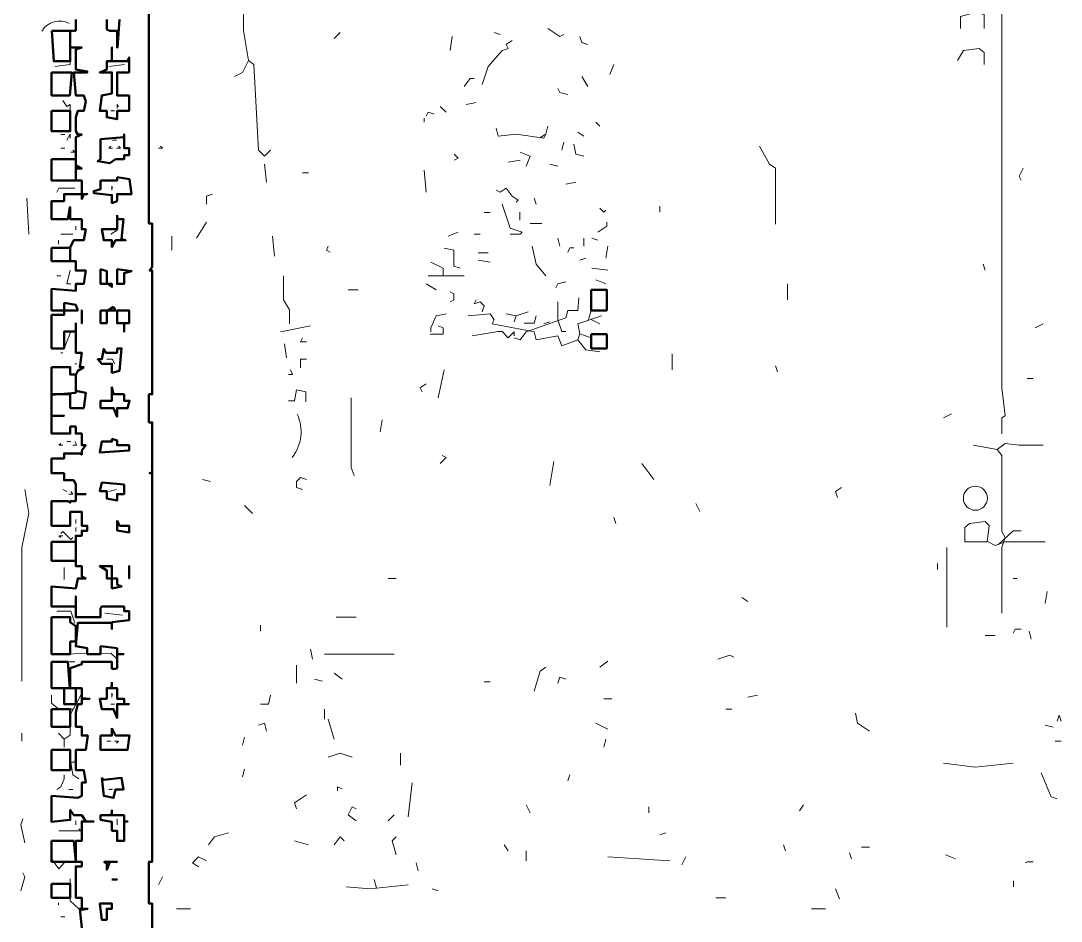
# Model space of a CAD drawing. Header units: metres. Extents: x 0.1 to 48.1, y 1.3 to 34.5.
# Drawn here: x 0.136 to 3.601, y 5.826 to 8.826 of the extents above; entities that cross this region are included whole.
import ezdxf

# ---------------------------------------------------------------- set-up
doc = ezdxf.new("R2010")
doc.units = ezdxf.units.M
for name, color, linetype, lineweight in [('P2D_GRAMMES', 7, 'Continuous', 18), ('P2D_MIKRA', 8, 'Continuous', 13), ('P2D_TOIXOI', 7, 'Continuous', 50), ('P2D_TOXA', 7, 'Continuous', 18)]:
    doc.layers.add(name, color=color, linetype=linetype, lineweight=lineweight)

msp = doc.modelspace()

# ---------------------------------------------------------------- linework, layer by layer
at = {"layer": 'P2D_GRAMMES'}
for p, q in [((1.891702, 8.474424), (1.885052, 8.447827)), ((1.885052, 8.447827), (1.86444, 8.436524)), ((0.156257, 8.235052), (0.162906, 8.115366)), ((1.492749, 7.975733), (1.612435, 7.975733)), ((2.035953, 7.861158), (2.026979, 7.830367)), ((2.035172, 7.831053), (2.064581, 7.816152)), ((0.302539, 7.790478), (0.280563, 7.734279)), ((1.998089, 7.782906), (1.99144, 7.762958)), ((3.307984, 7.411639), (3.387775, 7.397251)), ((3.220311, 7.07144), (3.220311, 6.805471)), ((0.315838, 6.690011), (0.292565, 6.690011)), ((1.379712, 6.71596), (1.14699, 6.71596)), ((0.29589, 6.265555), (0.309188, 6.265555)), ((2.091178, 6.040812), (2.297304, 6.027513)), ((1.31322, 5.96501), (1.321035, 5.936647)), ((0.269293, 5.951047), (0.282592, 5.951047)), ((0.269293, 5.841335), (0.282592, 5.841335))]:
    msp.add_line(p, q, dxfattribs=at)
for points in [[(3.402635, 9.312225), (3.402635, 7.603377), (3.414372, 7.510288), (3.402635, 7.503639), (3.402635, 7.450445)], [(0.877696, 8.93322), (0.877696, 8.793586), (0.894319, 8.693848), (0.912487, 8.68055), (0.927565, 8.394634), (0.947513, 8.374686), (0.967461, 8.394634)], [(0.894319, 8.693848), (0.874372, 8.653953), (0.847775, 8.640654)], [(0.275942, 8.560864), (0.289241, 8.540916), (0.300982, 8.547565), (0.300982, 8.467775)], [(1.718822, 8.467775), (1.725471, 8.441178), (1.785314, 8.447827), (1.878403, 8.434529), (1.885052, 8.447827)], [(2.596518, 8.407932), (2.629764, 8.348089), (2.649645, 8.334791), (2.649645, 8.148613)], [(1.838508, 8.075471), (1.851806, 8.015628), (1.885052, 7.975733), (1.885052, 7.975733)], [(1.501891, 8.022277), (1.54224, 8.00233), (1.54224, 7.975733)], [(1.994327, 7.902592), (1.99144, 7.861158), (1.958194, 7.861158), (1.951545, 7.836099), (1.81856, 7.789555), (1.798613, 7.762958), (1.778665, 7.769607)], [(1.924948, 7.889293), (1.924948, 7.82945), (1.938246, 7.790478)], [(1.99144, 7.762958), (1.938246, 7.74301), (1.924948, 7.776257), (1.851806, 7.762958), (1.845157, 7.789555), (1.705524, 7.816152), (1.712173, 7.82945), (1.698874, 7.849398), (1.625733, 7.842749)], [(2.069496, 7.842749), (1.99144, 7.816152), (1.998089, 7.782906), (2.035953, 7.769607), (2.035953, 7.736361)], [(1.938246, 7.790478), (1.951545, 7.790478), (1.938246, 7.790478)], [(1.99144, 7.762958), (2.018037, 7.729712), (2.064581, 7.723063), (2.064581, 7.723063)], [(0.275942, 7.720058), (0.269293, 7.720058), (0.275942, 7.720058)], [(0.315838, 7.683206), (0.322487, 7.683206), (0.315838, 7.683206)], [(1.235804, 7.570131), (1.235804, 7.337408), (1.246728, 7.310812)], [(3.387775, 7.397251), (3.414372, 7.417199), (3.460916, 7.411639), (3.540707, 7.411639)], [(3.387775, 7.397251), (3.402635, 7.377304), (3.402635, 7.124634), (3.414372, 7.104686), (3.402635, 7.07144), (3.402635, 6.852016)], [(0.149607, 7.264267), (0.162906, 7.184476), (0.140036, 7.07144), (0.140036, 6.625942)], [(3.467565, 7.127231), (3.440969, 7.127231), (3.39281, 7.082432)], [(3.354643, 7.091373), (3.381126, 7.078089), (3.414372, 7.090447), (3.547356, 7.090447)], [(0.249346, 6.71596), (0.435524, 6.719031), (0.456871, 6.699084), (0.456871, 6.679136)], [(0.339173, 6.586047), (0.300982, 6.512906), (0.300982, 6.446414), (0.280563, 6.433115), (0.280563, 6.419817)], [(0.280563, 6.433115), (0.261368, 6.453063), (0.268013, 6.446158)], [(0.280563, 6.419817), (0.280563, 6.406518), (0.280563, 6.419817)], [(0.31925, 6.386571), (0.315838, 6.356467), (0.302539, 6.356467), (0.309188, 6.313429), (0.329136, 6.300131), (0.329136, 6.300131)], [(3.208246, 6.353325), (3.314634, 6.340026), (3.440969, 6.353325)], [(0.280563, 6.300131), (0.280563, 6.313429), (0.280563, 6.300131)], [(0.280563, 6.300131), (0.269293, 6.273534), (0.255995, 6.265555), (0.269293, 6.273534)], [(0.238792, 6.034162), (0.262644, 6.000916), (0.280563, 6.020864), (0.273952, 6.013504)], [(0.300982, 5.96767), (0.300982, 5.894529), (0.329136, 5.867932), (0.329136, 5.867932)], [(1.426257, 5.947723), (1.299921, 5.934424), (1.220131, 5.941073)], [(0.261368, 5.88123), (0.261368, 5.88788), (0.261368, 5.88123)]]:
    msp.add_lwpolyline(points, dxfattribs=at)
msp.add_lwpolyline([(3.354529, 7.090447), (3.361178, 7.144581), (3.34788, 7.15788), (3.294686, 7.15123), (3.280002, 7.137932), (3.280002, 7.090447)], close=True, dxfattribs=at)
at = {"layer": 'P2D_MIKRA'}
for p, q in [((1.200183, 8.786937), (1.180236, 8.76699)), ((1.572539, 8.773639), (1.56589, 8.727094)), ((1.712173, 8.786937), (1.73212, 8.780288)), ((0.482068, 8.68055), (0.428874, 8.673901)), ((2.111126, 8.68055), (2.097827, 8.647304)), ((2.004738, 8.640654), (2.024686, 8.607408)), ((1.532644, 8.540916), (1.552592, 8.520969)), ((1.65233, 8.554215), (1.619084, 8.547565)), ((1.479513, 8.501021), (1.479513, 8.487723)), ((2.051283, 8.487723), (2.064581, 8.474424)), ((1.99144, 8.454476), (2.011387, 8.441178)), ((0.269293, 8.447415), (0.282592, 8.447415)), ((0.442173, 8.428263), (0.455471, 8.428263)), ((1.944895, 8.42123), (1.938246, 8.394634)), ((0.269293, 8.401948), (0.282592, 8.401948)), ((1.798613, 8.361387), (1.758717, 8.354738)), ((0.947513, 8.348089), (0.954162, 8.288246)), ((1.073848, 8.319137), (1.093796, 8.319137)), ((1.47945, 8.328141), (1.486099, 8.255)), ((1.898351, 8.348089), (1.924948, 8.34144)), ((1.984791, 8.288246), (1.951545, 8.281597)), ((1.845157, 8.235052), (1.851806, 8.215105)), ((1.678927, 8.187699), (1.698874, 8.187699)), ((1.79753, 8.188508), (1.79753, 8.161911)), ((2.264216, 8.208455), (2.264216, 8.188508)), ((0.31925, 8.141963), (0.31925, 8.128665)), ((0.754686, 8.155262), (0.72144, 8.102068)), ((1.831859, 8.150512), (1.871754, 8.150512)), ((0.269293, 8.115144), (0.309188, 8.115144)), ((0.639623, 8.108717), (0.639623, 8.062173)), ((0.97411, 8.108717), (0.980759, 8.042225)), ((1.592487, 8.122016), (1.559241, 8.108717)), ((1.645681, 8.115144), (1.665628, 8.115144)), ((1.924948, 8.102068), (1.931597, 8.075471)), ((2.011116, 8.102068), (2.011116, 8.075471)), ((2.037984, 8.102068), (2.057932, 8.095419)), ((2.091178, 8.075471), (2.084529, 8.035576)), ((1.658979, 8.052779), (1.692225, 8.052779)), ((1.658979, 8.028927), (1.698874, 8.022277)), ((2.018037, 8.035576), (1.998089, 8.028927)), ((3.34123, 8.015628), (3.34788, 7.995681)), ((2.037984, 8.00233), (2.091178, 7.995681)), ((1.486099, 7.949136), (1.519346, 7.929188)), ((2.051283, 7.962435), (2.084529, 7.949136)), ((2.689607, 7.949136), (2.689607, 7.895942)), ((1.22678, 7.929962), (1.260026, 7.929962)), ((1.752068, 7.849398), (1.785314, 7.842749)), ((1.785314, 7.842749), (1.778665, 7.822801)), ((1.825209, 7.856047), (1.785314, 7.842749)), ((1.100445, 7.809503), (1.000707, 7.789555)), ((1.898351, 7.822801), (1.878403, 7.816152)), ((3.540707, 7.816152), (3.51411, 7.802853)), ((1.014005, 7.74966), (1.020654, 7.703115)), ((2.305487, 7.716414), (2.305487, 7.66322)), ((1.545942, 7.66322), (1.525995, 7.570131)), ((2.649712, 7.676518), (2.656361, 7.656571)), ((3.487513, 7.634296), (3.507461, 7.634296)), ((1.339817, 7.49699), (1.333168, 7.457094)), ((3.234843, 7.516937), (3.208246, 7.503639)), ((0.289241, 7.42437), (0.302539, 7.42437)), ((1.911649, 7.357356), (1.898351, 7.277565)), ((2.204215, 7.350707), (2.24411, 7.297513)), ((0.741387, 7.297513), (0.767984, 7.290864)), ((0.275942, 7.264267), (0.289241, 7.257618)), ((0.455471, 7.264267), (0.428874, 7.257618)), ((0.881021, 7.211073), (0.907618, 7.184476)), ((2.383743, 7.217723), (2.397042, 7.191126)), ((2.111126, 7.171178), (2.117775, 7.15123)), ((0.31925, 7.137932), (0.31925, 7.124634)), ((3.18861, 7.018246), (3.18861, 6.998298)), ((0.280563, 6.991649), (0.280563, 6.978351)), ((1.359764, 6.968529), (1.386361, 6.968529)), ((3.440969, 6.968529), (3.454267, 6.968529)), ((2.536675, 6.905209), (2.556623, 6.891911)), ((3.554005, 6.925157), (3.547356, 6.885262)), ((0.415576, 6.852016), (0.475419, 6.845366)), ((1.186885, 6.839258), (1.253377, 6.839258)), ((0.934343, 6.81212), (0.934343, 6.792173)), ((3.494162, 6.792173), (3.500812, 6.765576)), ((3.34788, 6.778637), (3.381126, 6.778637)), ((1.100445, 6.73233), (1.107094, 6.699084)), ((2.091178, 6.692435), (2.064581, 6.672487)), ((1.053901, 6.679136), (1.053901, 6.619293)), ((1.180236, 6.652539), (1.206832, 6.632592)), ((1.113743, 6.632592), (1.14034, 6.625942)), ((1.678927, 6.623525), (1.698874, 6.623525)), ((0.435524, 6.549846), (0.448822, 6.549846)), ((2.07788, 6.567206), (2.104476, 6.567206)), ((2.589869, 6.579398), (2.556623, 6.572749)), ((1.147796, 6.532853), (1.147796, 6.499607)), ((2.483482, 6.533272), (2.503429, 6.533272)), ((1.160288, 6.499607), (1.180236, 6.433115)), ((2.051283, 6.486309), (2.091178, 6.466361)), ((3.547356, 6.47966), (3.573953, 6.47301)), ((0.140036, 6.453063), (0.140036, 6.426466)), ((0.881021, 6.439764), (0.874372, 6.413168)), ((2.084529, 6.433115), (2.07788, 6.406518)), ((3.580602, 6.425882), (3.60055, 6.425882)), ((1.400214, 6.386571), (1.400214, 6.346675)), ((0.881021, 6.333377), (0.874372, 6.30678)), ((1.964843, 6.313429), (1.958194, 6.293482)), ((1.439555, 6.286832), (1.426257, 6.173796)), ((1.81856, 6.213691), (1.831859, 6.187094)), ((2.227185, 6.207042), (2.227185, 6.187094)), ((2.742801, 6.213691), (2.729503, 6.193743)), ((0.456871, 6.167147), (0.456871, 6.147199)), ((1.379712, 6.180445), (1.359764, 6.160497)), ((2.284005, 6.120602), (2.264058, 6.113953)), ((1.047251, 6.094005), (1.093796, 6.080707)), ((1.745419, 6.080707), (1.758717, 6.060759)), ((2.676309, 6.080707), (2.682958, 6.060759)), ((2.935628, 6.073226), (2.962225, 6.073226)), ((1.819459, 6.060759), (1.819459, 6.027513)), ((2.350497, 6.040812), (2.337199, 6.014215)), ((2.895733, 6.05411), (2.902382, 6.034162)), ((3.214895, 6.047461), (3.248141, 6.034162)), ((1.452853, 6.020864), (1.459503, 5.994267)), ((0.608403, 5.974319), (0.595105, 5.947723)), ((3.442259, 5.961021), (3.442259, 5.941073)), ((1.506047, 5.934424), (1.525995, 5.927775)), ((2.849188, 5.934424), (2.862487, 5.901178)), ((2.450236, 5.904417), (2.483482, 5.904417)), ((0.654948, 5.867666), (0.701492, 5.867666)), ((2.769398, 5.867666), (2.815942, 5.867666))]:
    msp.add_line(p, q, dxfattribs=at)
for points in [[(3.26496, 8.800236), (3.26496, 8.840131), (3.314634, 8.853429), (3.343968, 8.84678), (3.343968, 8.800236)], [(1.891702, 8.800236), (1.931597, 8.773639), (1.944895, 8.780288)], [(1.998089, 8.773639), (2.004738, 8.753691), (2.024686, 8.747042)], [(1.772016, 8.76034), (1.752068, 8.747042), (1.758717, 8.733743), (1.73877, 8.727094), (1.692225, 8.673901), (1.672277, 8.614058)], [(3.343968, 8.68055), (3.343968, 8.720445), (3.327932, 8.733743), (3.274738, 8.727094), (3.254791, 8.693848)], [(0.300982, 8.720445), (0.300982, 8.68055), (0.249346, 8.673901)], [(1.645681, 8.634005), (1.632382, 8.634005), (1.612435, 8.607408)], [(1.924948, 8.600759), (1.931597, 8.587461), (1.958194, 8.580812)], [(0.442173, 8.527618), (0.435524, 8.525706), (0.448822, 8.525706)], [(0.46212, 8.540916), (0.456871, 8.547565), (0.456871, 8.534267)], [(1.512696, 8.514319), (1.492749, 8.520969), (1.486099, 8.50767)], [(0.289241, 8.42788), (0.300982, 8.447827), (0.300982, 8.434529)], [(0.309188, 8.394634), (0.315838, 8.387984), (0.302539, 8.387984)], [(0.435524, 8.407932), (0.428874, 8.401948), (0.442173, 8.401948)], [(0.46212, 8.407932), (0.46877, 8.401948), (0.455471, 8.401948)], [(0.601754, 8.407932), (0.608403, 8.401948), (0.595105, 8.401948)], [(1.798613, 8.387984), (1.831859, 8.374686), (1.81856, 8.34144)], [(1.978141, 8.414581), (1.984791, 8.381335), (2.011387, 8.374686)], [(1.579188, 8.381335), (1.592487, 8.368037), (1.579188, 8.361387)], [(3.474215, 8.334791), (3.460916, 8.308194), (3.467565, 8.294895)], [(0.315838, 8.26883), (0.262644, 8.26883), (0.255995, 8.255)], [(0.442173, 8.268298), (0.439829, 8.274948), (0.439829, 8.261649)], [(0.774634, 8.248351), (0.754728, 8.241702), (0.754728, 8.215105)], [(1.718822, 8.261649), (1.73212, 8.255), (1.752068, 8.268298), (1.772016, 8.241702), (1.791963, 8.228403), (1.785314, 8.221754)], [(1.73877, 8.215105), (1.765366, 8.135314), (1.805262, 8.122016), (1.798613, 8.115144), (1.765366, 8.115144)], [(2.064581, 8.201806), (2.07788, 8.188508), (2.084529, 8.195157)], [(0.456871, 8.155262), (0.456871, 8.128665), (0.435524, 8.115366)], [(2.087503, 8.155262), (2.087503, 8.141963), (2.057932, 8.122016)], [(0.261368, 8.095419), (0.261368, 8.08212), (0.261368, 8.095419)], [(1.160288, 8.075471), (1.153639, 8.062173), (1.166937, 8.055524)], [(1.545942, 8.068822), (1.578634, 8.062173), (1.578634, 8.008979), (1.599136, 8.00233)], [(1.978141, 8.06931), (1.964843, 8.06931), (1.958194, 8.055524)], [(0.269293, 7.975733), (0.255995, 7.975733), (0.269293, 7.975733)], [(0.300982, 7.995681), (0.289241, 7.949621), (0.302539, 7.949621)], [(1.010499, 7.975733), (1.010499, 7.895942), (1.03074, 7.862696), (1.03074, 7.816152)], [(1.951545, 7.955785), (1.924948, 7.949136), (1.918298, 7.935838)], [(1.56589, 7.922539), (1.578634, 7.91589), (1.578634, 7.895942), (1.56589, 7.889293)], [(1.65233, 7.895942), (1.645681, 7.883491), (1.665628, 7.889293), (1.678927, 7.875995), (1.672277, 7.856047)], [(1.552592, 7.849398), (1.519346, 7.842749), (1.501891, 7.802853), (1.501891, 7.789555)], [(1.851806, 7.842749), (1.845157, 7.81828), (1.811911, 7.81828)], [(1.525995, 7.809503), (1.54224, 7.802853), (1.54224, 7.781613), (1.499398, 7.781613)], [(1.073848, 7.769607), (1.067199, 7.756309), (1.087147, 7.756309)], [(1.639031, 7.776257), (1.725471, 7.790478), (1.73877, 7.790478), (1.758717, 7.769607), (1.779577, 7.789555), (1.779577, 7.776257)], [(0.422225, 7.698228), (0.442173, 7.698228), (0.448822, 7.683168)], [(1.087147, 7.698228), (1.067199, 7.698228), (1.067199, 7.669869)], [(1.033953, 7.66322), (1.040602, 7.647528), (1.027304, 7.647528)], [(1.027304, 7.560245), (1.047251, 7.560245), (1.053901, 7.596728), (1.085418, 7.590079), (1.085418, 7.556832)], [(1.486099, 7.616675), (1.466152, 7.603377), (1.472801, 7.590079)], [(0.269293, 7.417199), (0.262644, 7.411639), (0.275942, 7.411639)], [(0.315838, 7.423848), (0.322487, 7.411639), (0.309188, 7.411639)], [(1.539293, 7.377304), (1.552592, 7.370654), (1.532644, 7.350707)], [(1.087147, 7.297513), (1.067199, 7.304162), (1.053901, 7.290864), (1.053901, 7.270916), (1.073848, 7.264267)], [(0.302539, 7.257618), (0.309188, 7.249098), (0.29589, 7.249098)], [(2.869136, 7.270916), (2.849188, 7.257618), (2.855838, 7.23767)], [(0.31925, 7.15123), (0.31925, 7.164529), (0.31925, 7.15123)], [(0.269293, 7.104686), (0.262644, 7.110178), (0.275942, 7.110178)], [(0.269293, 7.117984), (0.275942, 7.124634), (0.302539, 7.098037), (0.309188, 7.104686)], [(0.280563, 6.991649), (0.280563, 7.004948), (0.280563, 6.991649)], [(0.280563, 6.978351), (0.280563, 6.965052), (0.280563, 6.978351)], [(0.255995, 6.859662), (0.302539, 6.859662), (0.315838, 6.81877)], [(3.467565, 6.799653), (3.447618, 6.799653), (3.440969, 6.785524)], [(2.510079, 6.705733), (2.49678, 6.712382), (2.456885, 6.699084)], [(1.885052, 6.672487), (1.865105, 6.659188), (1.845157, 6.592696)], [(1.951545, 6.632592), (1.931597, 6.639241), (1.924948, 6.619293)], [(0.442173, 6.579398), (0.439829, 6.586047), (0.439829, 6.572749)], [(0.238792, 6.579398), (0.238792, 6.552801), (0.262644, 6.533272), (0.309188, 6.533272)], [(0.967461, 6.579398), (0.960812, 6.549846), (0.934215, 6.549846)], [(2.915681, 6.519555), (2.92233, 6.486309), (2.962225, 6.459712)], [(3.587251, 6.492958), (3.593901, 6.512906), (3.60055, 6.492958)], [(0.927565, 6.47966), (0.947513, 6.486309), (0.954162, 6.459712)], [(0.435524, 6.425882), (0.422225, 6.425882), (0.435524, 6.425882)], [(0.455471, 6.419817), (0.46212, 6.425882), (0.448822, 6.425882)], [(1.160288, 6.373272), (1.200183, 6.386571), (1.240079, 6.373272)], [(3.534058, 6.320079), (3.567304, 6.240288), (3.587251, 6.233639)], [(1.206832, 6.266885), (1.190777, 6.273534), (1.190777, 6.260236)], [(0.435524, 6.266885), (0.442173, 6.265555), (0.428874, 6.265555)], [(1.087147, 6.246937), (1.047251, 6.22034), (1.053901, 6.200393)], [(1.253377, 6.200393), (1.240079, 6.207042), (1.22678, 6.180445), (1.253377, 6.160497)], [(0.142958, 6.167147), (0.136309, 6.147199), (0.149607, 6.087356)], [(0.262644, 6.127418), (0.315838, 6.127418), (0.335785, 6.127251), (0.329136, 6.133901)], [(0.31925, 6.147199), (0.31925, 6.160497), (0.31925, 6.147199)], [(0.827827, 6.120602), (0.781283, 6.107304), (0.761335, 6.080707)], [(1.213482, 6.094005), (1.200183, 6.107304), (1.180236, 6.080707)], [(1.386361, 6.107304), (1.373063, 6.094005), (1.386361, 6.047461)], [(0.754686, 6.027513), (0.728089, 6.040812), (0.708141, 6.020864), (0.728089, 6.007565)], [(3.507461, 6.024671), (3.487513, 6.024671), (3.480864, 6.020864)], [(0.142958, 5.987618), (0.149607, 5.974319), (0.136309, 5.927775)]]:
    msp.add_lwpolyline(points, dxfattribs=at)
at = {"layer": 'P2D_TOIXOI'}
for points in [[(0.574038, 5.665131), (0.574038, 5.885294), (0.56305, 5.885294), (0.56305, 6.024671), (0.574038, 6.024671), (0.574038, 6.093667), (0.574038, 6.093667), (0.574038, 7.169311), (0.574038, 7.169311), (0.574038, 7.318723), (0.565183, 7.318723), (0.574038, 7.320785), (0.574038, 7.487791), (0.56305, 7.487791), (0.56305, 7.582023), (0.574038, 7.582023), (0.574038, 7.993686), (0.565183, 7.993686), (0.574038, 8.005654), (0.574038, 8.150512), (0.56305, 8.150512), (0.56305, 9.009686)], [(0.31925, 8.830683), (0.31925, 8.792921), (0.300982, 8.792921), (0.300982, 8.737068), (0.33911, 8.737068), (0.31925, 8.730419), (0.31925, 8.663927), (0.357279, 8.657277), (0.357279, 8.654175), (0.312513, 8.654175), (0.319162, 8.577487), (0.345759, 8.577487), (0.352408, 8.557539), (0.345759, 8.525706), (0.325812, 8.525706), (0.31925, 8.504346), (0.31925, 8.457801), (0.325812, 8.447415), (0.33911, 8.447415), (0.31925, 8.437853), (0.31925, 8.344764), (0.33911, 8.334126), (0.31925, 8.334126), (0.31925, 8.293547), (0.339173, 8.293547), (0.339173, 8.248507), (0.280563, 8.248507), (0.280563, 8.225079), (0.238792, 8.225079), (0.238792, 8.164994), (0.292565, 8.164994), (0.299215, 8.204665), (0.300982, 8.204665), (0.300982, 8.164994), (0.31925, 8.164994), (0.31925, 8.164994), (0.339173, 8.164994), (0.339173, 8.131633), (0.352408, 8.131633), (0.345759, 8.094609), (0.312513, 8.094609), (0.300982, 8.072147), (0.300982, 8.025602), (0.31925, 8.025602), (0.31925, 7.993686), (0.352408, 7.993686), (0.345759, 7.949621), (0.31925, 7.949621), (0.31925, 7.925864), (0.238792, 7.932513), (0.238792, 7.861158), (0.280563, 7.861158), (0.280563, 7.846073), (0.238792, 7.846073), (0.238792, 7.734279), (0.280563, 7.734279), (0.280563, 7.790478), (0.31925, 7.790478), (0.31925, 7.720058), (0.33911, 7.720058), (0.332461, 7.672455), (0.345759, 7.672455), (0.325812, 7.659895), (0.31925, 7.646597), (0.31925, 7.593403), (0.352408, 7.586754), (0.345759, 7.535777), (0.31925, 7.535777), (0.31925, 7.535777), (0.300982, 7.535777), (0.300982, 7.582023), (0.238792, 7.582023), (0.238792, 7.510288), (0.280563, 7.510288), (0.280563, 7.510288), (0.238792, 7.510288), (0.238792, 7.450568), (0.300982, 7.450568), (0.300982, 7.474208), (0.31925, 7.474208), (0.31925, 7.450568), (0.339173, 7.450568), (0.339173, 7.411639), (0.352408, 7.411639), (0.339173, 7.393927), (0.339173, 7.380628), (0.332461, 7.384488), (0.280563, 7.384488), (0.280563, 7.368258), (0.238792, 7.368258), (0.238792, 7.318723), (0.280563, 7.318723), (0.280563, 7.295173), (0.312513, 7.295173), (0.31925, 7.28089), (0.31925, 7.249098), (0.352408, 7.249098), (0.345759, 7.249098), (0.31925, 7.249098), (0.31925, 7.225841), (0.300982, 7.225841), (0.300982, 7.221047), (0.292565, 7.225841), (0.238792, 7.225841), (0.238792, 7.143732), (0.300982, 7.143732), (0.300982, 7.190122), (0.339173, 7.190122), (0.339173, 7.143732), (0.357279, 7.143732), (0.357279, 7.127231), (0.339173, 7.127231), (0.339173, 7.110178), (0.31925, 7.110178), (0.31925, 7.009283), (0.339173, 7.009283), (0.339173, 6.975026), (0.352408, 6.968529), (0.325812, 6.968529), (0.319162, 6.935131), (0.238792, 6.94178), (0.238792, 6.874683), (0.280563, 6.874683), (0.280563, 6.874683), (0.31925, 6.874683), (0.31925, 6.908534), (0.31925, 6.908534), (0.31925, 6.839258), (0.40204, 6.839258), (0.40204, 6.868639), (0.405602, 6.874683), (0.479938, 6.874683), (0.479938, 6.859662), (0.496817, 6.859662), (0.496817, 6.828743), (0.439829, 6.822094), (0.439829, 6.799653), (0.439829, 6.799653), (0.439829, 6.820232), (0.325812, 6.820232), (0.319162, 6.742304), (0.357279, 6.735654), (0.357279, 6.71596), (0.40204, 6.71596), (0.40204, 6.742304), (0.456871, 6.735654), (0.456871, 6.715707), (0.478743, 6.71596), (0.456871, 6.71596), (0.456871, 6.669162), (0.452147, 6.667339), (0.439829, 6.667339), (0.439829, 6.690011), (0.339173, 6.690011), (0.339173, 6.682461), (0.300982, 6.669162), (0.300982, 6.602838), (0.339173, 6.602838), (0.339173, 6.567206), (0.365707, 6.567206), (0.339173, 6.569424), (0.339173, 6.549846), (0.325812, 6.549846), (0.31925, 6.52288), (0.31925, 6.474119), (0.339173, 6.474119), (0.339173, 6.444449), (0.359058, 6.444449), (0.352408, 6.396988), (0.31925, 6.396988), (0.31925, 6.330052), (0.345759, 6.330052), (0.352408, 6.288116), (0.339173, 6.288116), (0.339173, 6.243613), (0.325812, 6.236963), (0.238792, 6.243613), (0.238792, 6.157173), (0.300982, 6.163822), (0.300982, 6.197068), (0.312513, 6.179055), (0.33911, 6.179055), (0.352408, 6.158679), (0.379005, 6.158679), (0.379005, 6.158679), (0.339173, 6.158679), (0.339173, 6.093667), (0.31925, 6.093667), (0.31925, 6.024671), (0.339173, 6.024671), (0.339173, 6.00906), (0.31925, 6.00906), (0.31925, 5.904417), (0.339173, 5.904417), (0.339173, 5.864607), (0.359058, 5.867666), (0.332461, 5.867666), (0.33911, 5.804708)], [(0.465445, 8.830157), (0.458796, 8.737068), (0.456871, 8.737068), (0.456871, 8.792921), (0.432199, 8.792921), (0.422624, 8.796911), (0.422624, 8.830683)]]:
    msp.add_lwpolyline(points, dxfattribs=at)
for points in [[(0.239372, 8.792921), (0.246021, 8.691167), (0.300982, 8.691167), (0.300982, 8.792921)], [(0.439829, 8.737068), (0.439829, 8.737068), (0.439829, 8.691167), (0.492042, 8.691167), (0.496817, 8.703822), (0.496817, 8.654175), (0.456871, 8.654175), (0.456871, 8.654175), (0.456871, 8.654175), (0.456871, 8.577487), (0.496817, 8.577487), (0.496817, 8.525706), (0.496817, 8.525706), (0.496817, 8.525706), (0.456871, 8.525706), (0.456871, 8.497696), (0.422624, 8.504346), (0.422624, 8.525706), (0.398953, 8.525706), (0.405602, 8.577487), (0.439829, 8.584136), (0.439829, 8.654175), (0.398953, 8.654175), (0.422624, 8.663927), (0.422624, 8.691167), (0.439829, 8.691167)], [(0.238792, 8.654175), (0.238792, 8.577487), (0.299215, 8.577487), (0.305864, 8.654175)], [(0.238792, 8.525706), (0.238792, 8.457801), (0.300982, 8.457801), (0.300982, 8.525706)], [(0.479938, 8.447415), (0.479938, 8.447415), (0.479938, 8.401948), (0.496817, 8.401948), (0.496817, 8.37801), (0.479938, 8.37801), (0.479938, 8.364712), (0.452147, 8.364712), (0.432199, 8.351414), (0.392304, 8.358063), (0.40204, 8.364712), (0.40204, 8.431204), (0.479938, 8.437853)], [(0.238792, 8.364712), (0.238792, 8.293547), (0.31925, 8.293547), (0.31925, 8.364712)], [(0.456871, 8.304869), (0.498691, 8.29822), (0.50534, 8.248507), (0.456871, 8.248507), (0.456871, 8.225079), (0.439829, 8.218429), (0.439829, 8.245026), (0.379005, 8.251675), (0.379005, 8.258325), (0.40204, 8.264974), (0.40204, 8.293547), (0.456871, 8.293547)], [(0.339173, 8.248507), (0.357279, 8.248507), (0.357279, 8.248507), (0.345759, 8.248507), (0.339173, 8.231728)], [(0.456871, 8.178534), (0.458796, 8.164994), (0.478743, 8.164994), (0.472094, 8.098743), (0.485393, 8.094609), (0.452147, 8.094609), (0.439829, 8.072147), (0.439829, 8.094609), (0.412251, 8.094609), (0.405602, 8.131633), (0.456871, 8.131633)], [(0.238792, 8.06931), (0.238792, 8.025602), (0.300982, 8.025602), (0.300982, 8.06931)], [(0.40204, 7.999005), (0.422624, 7.992356), (0.422624, 7.949621), (0.40204, 7.949621)], [(0.456871, 7.999005), (0.50534, 7.992356), (0.479938, 7.985707), (0.479938, 7.949621), (0.456871, 7.949621)], [(0.42555, 7.949621), (0.439829, 7.949621), (0.439829, 7.939162)], [(2.035953, 7.929962), (2.035953, 7.861158), (2.087503, 7.861158), (2.087503, 7.929962)], [(0.280563, 7.885969), (0.319162, 7.879319), (0.325812, 7.861158), (0.280563, 7.861158)], [(0.445497, 7.87267), (0.452147, 7.861158), (0.42555, 7.861158)], [(0.339173, 7.861158), (0.339173, 7.861158), (0.339173, 7.81828), (0.339173, 7.81828)], [(0.40204, 7.861158), (0.422624, 7.861158), (0.422624, 7.81828), (0.40204, 7.81828)], [(0.456871, 7.861158), (0.496817, 7.861158), (0.496817, 7.81828), (0.479938, 7.81828), (0.479938, 7.790478), (0.479938, 7.790478), (0.479938, 7.81828), (0.456871, 7.81828)], [(0.31925, 7.81828), (0.31925, 7.81828), (0.31925, 7.790478), (0.31925, 7.790478)], [(2.035953, 7.781613), (2.035953, 7.734279), (2.087503, 7.734279), (2.087503, 7.781613)], [(0.456871, 7.734279), (0.472094, 7.734279), (0.465445, 7.659895), (0.439829, 7.653246), (0.439829, 7.683206), (0.405602, 7.683206), (0.392304, 7.698228), (0.405602, 7.698228), (0.412251, 7.733037), (0.418901, 7.720058), (0.456871, 7.720058)], [(0.238792, 7.672455), (0.238792, 7.580105), (0.31925, 7.586754), (0.31925, 7.647528), (0.300982, 7.647528), (0.300982, 7.672455)], [(0.439829, 7.606702), (0.445497, 7.582023), (0.479938, 7.582023), (0.479938, 7.560245), (0.498691, 7.560245), (0.492042, 7.535777), (0.456871, 7.535777), (0.456871, 7.506963), (0.445497, 7.535777), (0.40204, 7.535777), (0.40204, 7.560245), (0.439829, 7.560245)], [(0.439829, 7.433822), (0.456871, 7.427173), (0.456871, 7.411639), (0.496817, 7.411639), (0.496817, 7.393927), (0.398953, 7.387277), (0.405602, 7.42437), (0.439829, 7.42437)], [(0.405602, 7.287539), (0.479938, 7.28089), (0.479938, 7.249098), (0.456871, 7.249098), (0.456871, 7.227696), (0.422624, 7.234346), (0.422624, 7.259478), (0.398953, 7.259478)], [(0.456871, 7.161204), (0.465445, 7.143732), (0.496817, 7.143732), (0.496817, 7.121309), (0.456871, 7.127958)], [(0.238792, 7.090447), (0.238792, 7.027247), (0.31925, 7.027247), (0.31925, 7.090447)], [(0.422624, 7.009283), (0.439829, 7.009283), (0.439829, 6.968529), (0.456871, 6.968529), (0.456871, 6.948429), (0.472094, 6.94178), (0.439829, 6.935131), (0.439829, 6.968529), (0.422624, 6.968529), (0.422624, 6.994974), (0.398953, 7.009283), (0.422624, 7.009283)], [(0.496817, 7.009283), (0.496817, 7.009283), (0.496817, 6.968529), (0.496817, 6.968529)], [(0.238792, 6.839258), (0.238792, 6.71596), (0.300982, 6.71596), (0.300982, 6.758129), (0.31925, 6.758129), (0.31925, 6.808796), (0.300982, 6.822094), (0.300982, 6.839258)], [(0.238792, 6.690011), (0.238792, 6.602838), (0.299215, 6.602838), (0.292565, 6.690011)], [(0.439829, 6.622618), (0.438848, 6.602838), (0.456871, 6.602838), (0.456871, 6.567206), (0.479938, 6.567206), (0.479938, 6.549846), (0.496817, 6.549846), (0.496817, 6.549846), (0.456871, 6.549846), (0.456871, 6.502932), (0.445497, 6.533272), (0.405602, 6.533272), (0.398953, 6.567206), (0.422624, 6.567206), (0.422624, 6.602838), (0.439829, 6.602838)], [(0.280563, 6.602838), (0.280563, 6.549846), (0.31925, 6.549846), (0.31925, 6.602838)], [(0.238792, 6.533272), (0.238792, 6.474119), (0.300982, 6.474119), (0.300982, 6.533272)], [(0.439829, 6.469686), (0.452147, 6.444449), (0.498691, 6.444449), (0.492042, 6.396988), (0.479938, 6.396988), (0.479938, 6.396988), (0.40204, 6.396988), (0.40204, 6.444449), (0.439829, 6.444449)], [(0.238792, 6.396988), (0.238792, 6.330052), (0.300982, 6.330052), (0.300982, 6.396988)], [(0.405602, 6.303455), (0.412251, 6.296806), (0.472094, 6.303455), (0.478743, 6.265555), (0.452147, 6.265555), (0.445497, 6.236963), (0.412251, 6.243613)], [(0.439829, 6.197068), (0.438848, 6.179055), (0.479938, 6.179055), (0.479938, 6.158679), (0.492042, 6.158679), (0.479938, 6.157173), (0.479938, 6.093667), (0.456871, 6.093667), (0.456871, 6.127418), (0.439829, 6.127418), (0.439829, 6.157173), (0.40204, 6.163822), (0.40204, 6.179055), (0.439829, 6.179055)], [(0.238792, 6.093667), (0.238792, 6.024671), (0.319162, 6.024671), (0.312513, 6.093667)], [(0.412251, 6.024671), (0.456871, 6.024671), (0.456871, 6.024671), (0.432199, 6.024671), (0.422624, 5.997592), (0.422624, 6.017539)], [(0.439829, 5.96501), (0.456871, 5.96501), (0.456871, 5.96501), (0.439829, 5.96501)], [(0.238792, 5.951047), (0.238792, 5.904417), (0.300982, 5.904417), (0.300982, 5.951047)], [(0.439829, 5.885294), (0.439829, 5.885294), (0.439829, 5.867666), (0.422624, 5.867666), (0.422624, 5.831361), (0.405602, 5.831361), (0.398953, 5.885294), (0.439829, 5.885294)]]:
    msp.add_lwpolyline(points, close=True, dxfattribs=at)
at = {"layer": 'P2D_TOXA'}
msp.add_circle((3.314724, 7.23526), 0.039947, dxfattribs=at)
for centre, radius, start, end in [((0.26595, 8.754249), 0.070657, 63.247197, 148.080172), ((0.932971, 7.457171), 0.13656, 321.2068, 25.101525)]:
    msp.add_arc(centre, radius, start, end, dxfattribs=at)

doc.saveas('drawing.dxf')
